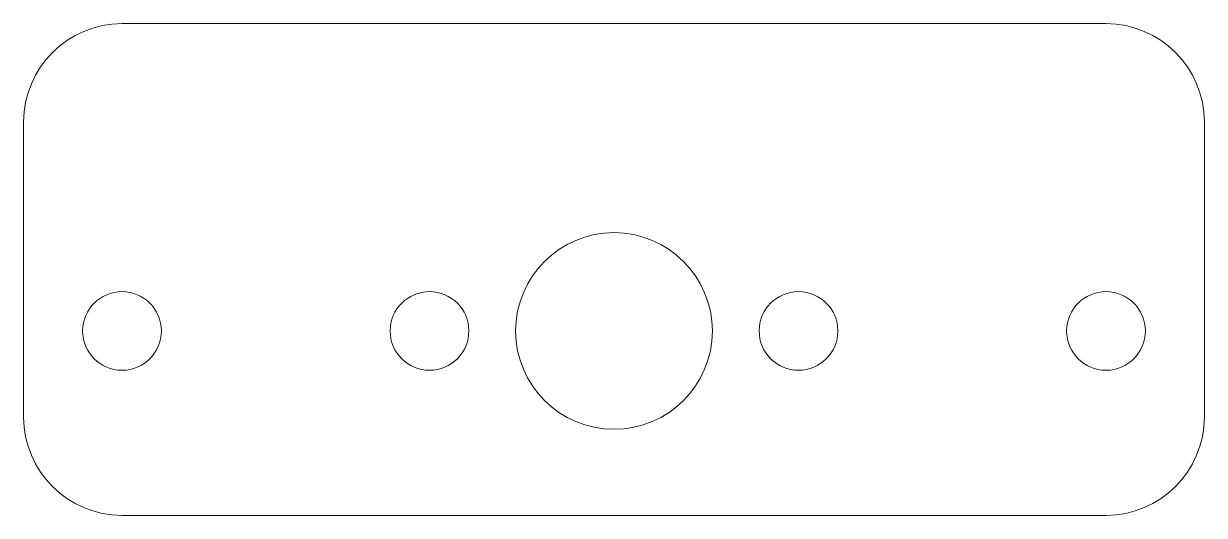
# Model space of a CAD drawing. Header units: millimetres. Extents: x -24 to 24, y -10 to 10.
import ezdxf

# ---------------------------------------------------------------- set-up
doc = ezdxf.new("R2010")
doc.units = ezdxf.units.MM

msp = doc.modelspace()

# ---------------------------------------------------------------- linework, layer by layer
at = {"color": 7, "linetype": 'Continuous', "lineweight": 15}
for p, q in [((20, 10), (-20, 10)), ((-24, 6), (-24, -6)), ((24, -6), (24, 6)), ((-20, -10), (20, -10))]:
    msp.add_line(p, q, dxfattribs=at)
for centre, radius in [((0, -2.5), 4), ((-20, -2.5), 1.6), ((-7.5, -2.5), 1.6), ((7.5, -2.5), 1.6), ((20, -2.5), 1.6)]:
    msp.add_circle(centre, radius, dxfattribs=at)
for centre, start, end in [((-20, 6), 90, 180), ((20, 6), 0, 90), ((-20, -6), 180, 270), ((20, -6), 270, 0)]:
    msp.add_arc(centre, 4, start, end, dxfattribs=at)

doc.saveas('drawing.dxf')
